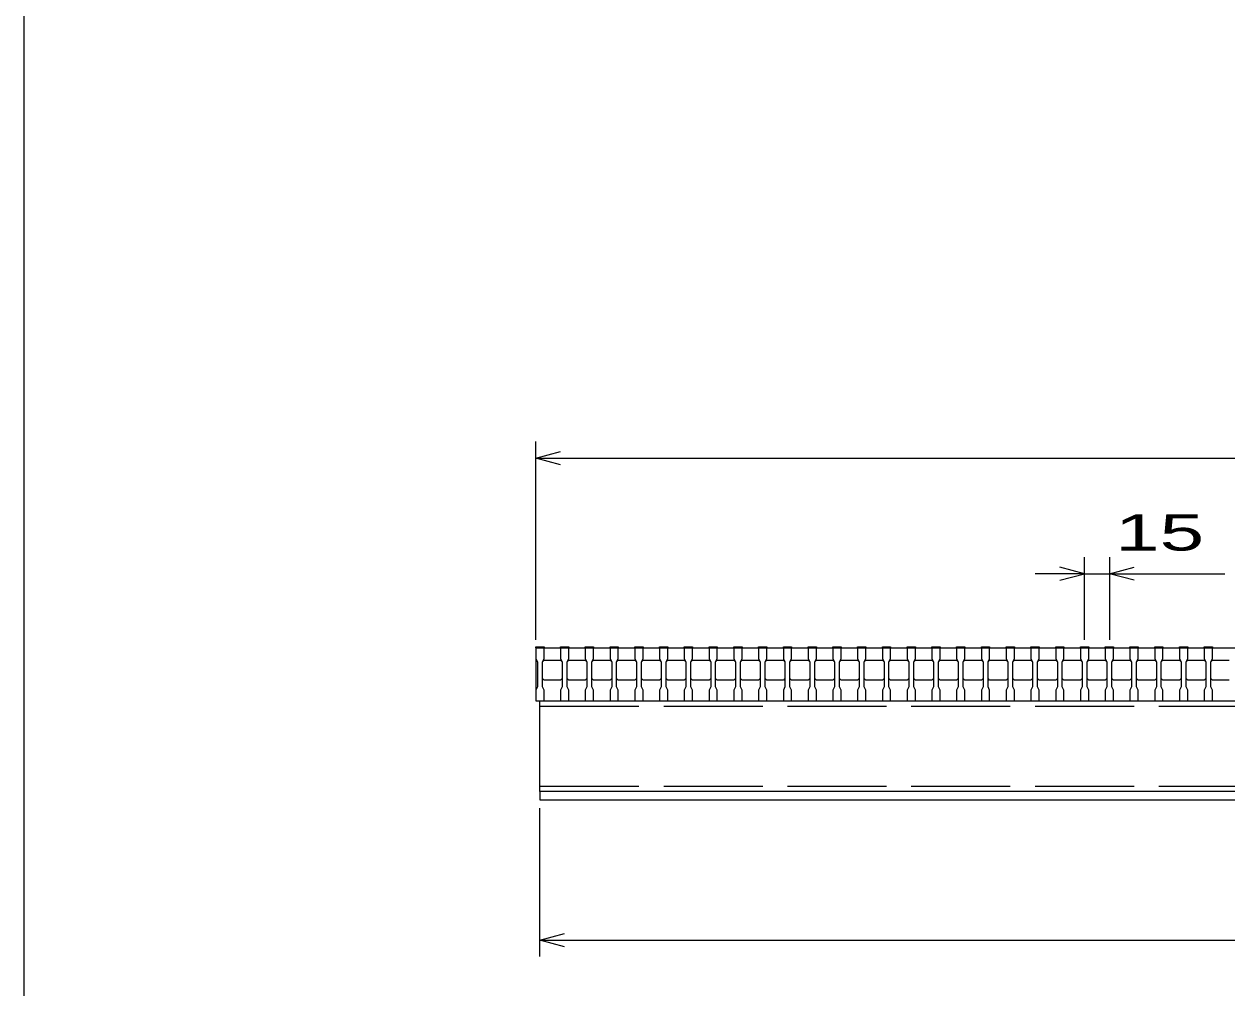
# Model space of a CAD drawing. Units: millimetres, scale not verified. Extents: x -1820 to 1731, y -1282 to 1054.
# Drawn here: x -1729 to -1000, y -698 to -114 of the extents above; entities that cross this region are included whole.
import ezdxf
from ezdxf.enums import TextEntityAlignment as Align

# ---------------------------------------------------------------- set-up
doc = ezdxf.new("R2010")
doc.units = ezdxf.units.MM
doc.header["$LTSCALE"] = 10
doc.linetypes.add('DASHED', pattern=[7.5, 6, -1.5])
for name, color, linetype, lineweight in [('0_2', 150, 'Continuous', 25), ('16', 3, 'Continuous', 25), ('22', 4, 'Continuous', 25)]:
    doc.layers.add(name, color=color, linetype=linetype, lineweight=lineweight)
doc.styles.add('ベクトル', font='')
doc.styles.get('ベクトル').set_extended_font_data('ベクトル')

msp = doc.modelspace()

# ---------------------------------------------------------------- linework, layer by layer
at = {"layer": '0_2'}
msp.add_line((-1729, -1146.5), (-1729, 1053.5), dxfattribs=at)
at = {"layer": '16'}
for p, q in [((-1419, -492.5), (-1419, -491.8)), ((-1419, -491.8), (-1414, -491.8)), ((-1419, -492.5), (-1419, -499)), ((-1414, -492.5), (-1419, -492.5)), ((-1419, -492.5), (-1419, -524.5)), ((-1419, -492.5), (-424, -492.5)), ((-1414, -491.8), (-1414, -492.5)), ((-1414, -499), (-1414, -492.5)), ((-1404, -492.5), (-1404, -491.8)), ((-1404, -491.8), (-1399, -491.8)), ((-1404, -492.5), (-1404, -499)), ((-1399, -492.5), (-1404, -492.5)), ((-1399, -491.8), (-1399, -492.5)), ((-1399, -499), (-1399, -492.5)), ((-1389, -492.5), (-1389, -491.8)), ((-1389, -491.8), (-1384, -491.8)), ((-1389, -492.5), (-1389, -499)), ((-1384, -492.5), (-1389, -492.5)), ((-1384, -491.8), (-1384, -492.5)), ((-1384, -499), (-1384, -492.5)), ((-1374, -492.5), (-1374, -491.8)), ((-1374, -491.8), (-1369, -491.8)), ((-1374, -492.5), (-1374, -499)), ((-1369, -492.5), (-1374, -492.5)), ((-1369, -491.8), (-1369, -492.5)), ((-1369, -499), (-1369, -492.5)), ((-1359, -492.5), (-1359, -491.8)), ((-1359, -491.8), (-1354, -491.8)), ((-1359, -492.5), (-1359, -499)), ((-1354, -492.5), (-1359, -492.5)), ((-1354, -491.8), (-1354, -492.5)), ((-1354, -499), (-1354, -492.5)), ((-1344, -492.5), (-1344, -491.8)), ((-1344, -491.8), (-1339, -491.8)), ((-1344, -492.5), (-1344, -499)), ((-1339, -492.5), (-1344, -492.5)), ((-1339, -491.8), (-1339, -492.5)), ((-1339, -499), (-1339, -492.5)), ((-1329, -492.5), (-1329, -491.8)), ((-1329, -491.8), (-1324, -491.8)), ((-1329, -492.5), (-1329, -499)), ((-1324, -492.5), (-1329, -492.5)), ((-1324, -491.8), (-1324, -492.5)), ((-1324, -499), (-1324, -492.5)), ((-1314, -492.5), (-1314, -491.8)), ((-1314, -491.8), (-1309, -491.8)), ((-1314, -492.5), (-1314, -499)), ((-1309, -492.5), (-1314, -492.5)), ((-1309, -491.8), (-1309, -492.5)), ((-1309, -499), (-1309, -492.5)), ((-1299, -492.5), (-1299, -491.8)), ((-1299, -491.8), (-1294, -491.8)), ((-1299, -492.5), (-1299, -499)), ((-1294, -492.5), (-1299, -492.5)), ((-1294, -491.8), (-1294, -492.5)), ((-1294, -499), (-1294, -492.5)), ((-1284, -492.5), (-1284, -491.8)), ((-1284, -491.8), (-1279, -491.8)), ((-1284, -492.5), (-1284, -499)), ((-1279, -492.5), (-1284, -492.5)), ((-1279, -491.8), (-1279, -492.5)), ((-1279, -499), (-1279, -492.5)), ((-1269, -492.5), (-1269, -491.8)), ((-1269, -491.8), (-1264, -491.8)), ((-1269, -492.5), (-1269, -499)), ((-1264, -492.5), (-1269, -492.5)), ((-1264, -491.8), (-1264, -492.5)), ((-1264, -499), (-1264, -492.5)), ((-1254, -492.5), (-1254, -491.8)), ((-1254, -491.8), (-1249, -491.8)), ((-1254, -492.5), (-1254, -499)), ((-1249, -492.5), (-1254, -492.5)), ((-1249, -491.8), (-1249, -492.5)), ((-1249, -499), (-1249, -492.5)), ((-1239, -492.5), (-1239, -491.8)), ((-1239, -491.8), (-1234, -491.8)), ((-1239, -492.5), (-1239, -499)), ((-1234, -492.5), (-1239, -492.5)), ((-1234, -491.8), (-1234, -492.5)), ((-1234, -499), (-1234, -492.5)), ((-1224, -492.5), (-1224, -491.8)), ((-1224, -491.8), (-1219, -491.8)), ((-1224, -492.5), (-1224, -499)), ((-1219, -492.5), (-1224, -492.5)), ((-1219, -491.8), (-1219, -492.5)), ((-1219, -499), (-1219, -492.5)), ((-1209, -492.5), (-1209, -491.8)), ((-1209, -491.8), (-1204, -491.8)), ((-1209, -492.5), (-1209, -499)), ((-1204, -492.5), (-1209, -492.5)), ((-1204, -491.8), (-1204, -492.5)), ((-1204, -499), (-1204, -492.5)), ((-1194, -492.5), (-1194, -491.8)), ((-1194, -491.8), (-1189, -491.8)), ((-1194, -492.5), (-1194, -499)), ((-1189, -492.5), (-1194, -492.5)), ((-1189, -491.8), (-1189, -492.5)), ((-1189, -499), (-1189, -492.5)), ((-1179, -492.5), (-1179, -491.8)), ((-1179, -491.8), (-1174, -491.8)), ((-1179, -492.5), (-1179, -499)), ((-1174, -492.5), (-1179, -492.5)), ((-1174, -491.8), (-1174, -492.5)), ((-1174, -499), (-1174, -492.5)), ((-1164, -492.5), (-1164, -491.8)), ((-1164, -491.8), (-1159, -491.8)), ((-1164, -492.5), (-1164, -499)), ((-1159, -492.5), (-1164, -492.5)), ((-1159, -491.8), (-1159, -492.5)), ((-1159, -499), (-1159, -492.5)), ((-1149, -492.5), (-1149, -491.8)), ((-1149, -491.8), (-1144, -491.8)), ((-1149, -492.5), (-1149, -499)), ((-1144, -492.5), (-1149, -492.5)), ((-1144, -491.8), (-1144, -492.5)), ((-1144, -499), (-1144, -492.5)), ((-1134, -492.5), (-1134, -491.8)), ((-1134, -491.8), (-1129, -491.8)), ((-1134, -492.5), (-1134, -499)), ((-1129, -492.5), (-1134, -492.5)), ((-1129, -491.8), (-1129, -492.5)), ((-1129, -499), (-1129, -492.5)), ((-1119, -492.5), (-1119, -491.8)), ((-1119, -491.8), (-1114, -491.8)), ((-1119, -492.5), (-1119, -499)), ((-1114, -492.5), (-1119, -492.5)), ((-1114, -491.8), (-1114, -492.5)), ((-1114, -499), (-1114, -492.5)), ((-1104, -492.5), (-1104, -491.8)), ((-1104, -491.8), (-1099, -491.8)), ((-1104, -492.5), (-1104, -499)), ((-1099, -492.5), (-1104, -492.5)), ((-1099, -491.8), (-1099, -492.5)), ((-1099, -499), (-1099, -492.5)), ((-1089, -492.5), (-1089, -491.8)), ((-1089, -491.8), (-1084, -491.8)), ((-1089, -492.5), (-1089, -499)), ((-1084, -492.5), (-1089, -492.5)), ((-1084, -491.8), (-1084, -492.5)), ((-1084, -499), (-1084, -492.5)), ((-1074, -492.5), (-1074, -491.8)), ((-1074, -491.8), (-1069, -491.8)), ((-1074, -492.5), (-1074, -499)), ((-1069, -492.5), (-1074, -492.5)), ((-1069, -491.8), (-1069, -492.5)), ((-1069, -499), (-1069, -492.5)), ((-1059, -492.5), (-1059, -491.8)), ((-1059, -491.8), (-1054, -491.8)), ((-1059, -492.5), (-1059, -499)), ((-1054, -492.5), (-1059, -492.5)), ((-1054, -491.8), (-1054, -492.5)), ((-1054, -499), (-1054, -492.5)), ((-1044, -492.5), (-1044, -491.8)), ((-1044, -491.8), (-1039, -491.8)), ((-1044, -492.5), (-1044, -499)), ((-1039, -492.5), (-1044, -492.5)), ((-1039, -491.8), (-1039, -492.5)), ((-1039, -499), (-1039, -492.5)), ((-1029, -492.5), (-1029, -491.8)), ((-1029, -491.8), (-1024, -491.8)), ((-1029, -492.5), (-1029, -499)), ((-1024, -492.5), (-1029, -492.5)), ((-1024, -491.8), (-1024, -492.5)), ((-1024, -499), (-1024, -492.5)), ((-1014, -492.5), (-1014, -491.8)), ((-1014, -491.8), (-1009, -491.8)), ((-1014, -492.5), (-1014, -499)), ((-1009, -492.5), (-1014, -492.5)), ((-1009, -491.8), (-1009, -492.5)), ((-1009, -499), (-1009, -492.5)), ((-1419, -499), (-1418, -501)), ((-1418, -501), (-1418, -516)), ((-1415, -501), (-1414, -499)), ((-1415, -501), (-1414, -500)), ((-1415, -516), (-1415, -501)), ((-1414, -500), (-1404, -500)), ((-1404, -499), (-1403, -501)), ((-1404, -500), (-1403, -501)), ((-1403, -501), (-1403, -516)), ((-1400, -501), (-1399, -499)), ((-1400, -501), (-1399, -500)), ((-1400, -516), (-1400, -501)), ((-1399, -500), (-1389, -500)), ((-1389, -499), (-1388, -501)), ((-1389, -500), (-1388, -501)), ((-1388, -501), (-1388, -516)), ((-1385, -501), (-1384, -499)), ((-1385, -501), (-1384, -500)), ((-1385, -516), (-1385, -501)), ((-1384, -500), (-1374, -500)), ((-1374, -499), (-1373, -501)), ((-1374, -500), (-1373, -501)), ((-1373, -501), (-1373, -516)), ((-1370, -501), (-1369, -499)), ((-1370, -501), (-1369, -500)), ((-1370, -516), (-1370, -501)), ((-1369, -500), (-1359, -500)), ((-1359, -499), (-1358, -501)), ((-1359, -500), (-1358, -501)), ((-1358, -501), (-1358, -516)), ((-1355, -501), (-1354, -499)), ((-1355, -501), (-1354, -500)), ((-1355, -516), (-1355, -501)), ((-1354, -500), (-1344, -500)), ((-1344, -499), (-1343, -501)), ((-1344, -500), (-1343, -501)), ((-1343, -501), (-1343, -516)), ((-1340, -501), (-1339, -499)), ((-1340, -501), (-1339, -500)), ((-1340, -516), (-1340, -501)), ((-1339, -500), (-1329, -500)), ((-1329, -499), (-1328, -501)), ((-1329, -500), (-1328, -501)), ((-1328, -501), (-1328, -516)), ((-1325, -501), (-1324, -499)), ((-1325, -501), (-1324, -500)), ((-1325, -516), (-1325, -501)), ((-1324, -500), (-1314, -500)), ((-1314, -499), (-1313, -501)), ((-1314, -500), (-1313, -501)), ((-1313, -501), (-1313, -516)), ((-1310, -501), (-1309, -499)), ((-1310, -501), (-1309, -500)), ((-1310, -516), (-1310, -501)), ((-1309, -500), (-1299, -500)), ((-1299, -499), (-1298, -501)), ((-1299, -500), (-1298, -501)), ((-1298, -501), (-1298, -516)), ((-1295, -501), (-1294, -499)), ((-1295, -501), (-1294, -500)), ((-1295, -516), (-1295, -501)), ((-1294, -500), (-1284, -500)), ((-1284, -499), (-1283, -501)), ((-1284, -500), (-1283, -501)), ((-1283, -501), (-1283, -516)), ((-1280, -501), (-1279, -499)), ((-1280, -501), (-1279, -500)), ((-1280, -516), (-1280, -501)), ((-1279, -500), (-1269, -500)), ((-1269, -499), (-1268, -501)), ((-1269, -500), (-1268, -501)), ((-1268, -501), (-1268, -516)), ((-1265, -501), (-1264, -499)), ((-1265, -501), (-1264, -500)), ((-1265, -516), (-1265, -501)), ((-1264, -500), (-1254, -500)), ((-1254, -499), (-1253, -501)), ((-1254, -500), (-1253, -501)), ((-1253, -501), (-1253, -516)), ((-1250, -501), (-1249, -499)), ((-1250, -501), (-1249, -500)), ((-1250, -516), (-1250, -501)), ((-1249, -500), (-1239, -500)), ((-1239, -499), (-1238, -501)), ((-1239, -500), (-1238, -501)), ((-1238, -501), (-1238, -516)), ((-1235, -501), (-1234, -499)), ((-1235, -501), (-1234, -500)), ((-1235, -516), (-1235, -501)), ((-1234, -500), (-1224, -500)), ((-1224, -499), (-1223, -501)), ((-1224, -500), (-1223, -501)), ((-1223, -501), (-1223, -516)), ((-1220, -501), (-1219, -499)), ((-1220, -501), (-1219, -500)), ((-1220, -516), (-1220, -501)), ((-1219, -500), (-1209, -500)), ((-1209, -499), (-1208, -501)), ((-1209, -500), (-1208, -501)), ((-1208, -501), (-1208, -516)), ((-1205, -501), (-1204, -499)), ((-1205, -501), (-1204, -500)), ((-1205, -516), (-1205, -501)), ((-1204, -500), (-1194, -500)), ((-1194, -499), (-1193, -501)), ((-1194, -500), (-1193, -501)), ((-1193, -501), (-1193, -516)), ((-1190, -501), (-1189, -499)), ((-1190, -501), (-1189, -500)), ((-1190, -516), (-1190, -501)), ((-1189, -500), (-1179, -500)), ((-1179, -499), (-1178, -501)), ((-1179, -500), (-1178, -501)), ((-1178, -501), (-1178, -516)), ((-1175, -501), (-1174, -499)), ((-1175, -501), (-1174, -500)), ((-1175, -516), (-1175, -501)), ((-1174, -500), (-1164, -500)), ((-1164, -499), (-1163, -501)), ((-1164, -500), (-1163, -501)), ((-1163, -501), (-1163, -516)), ((-1160, -501), (-1159, -499)), ((-1160, -501), (-1159, -500)), ((-1160, -516), (-1160, -501)), ((-1159, -500), (-1149, -500)), ((-1149, -499), (-1148, -501)), ((-1149, -500), (-1148, -501)), ((-1148, -501), (-1148, -516)), ((-1145, -501), (-1144, -499)), ((-1145, -501), (-1144, -500)), ((-1145, -516), (-1145, -501)), ((-1144, -500), (-1134, -500)), ((-1134, -499), (-1133, -501)), ((-1134, -500), (-1133, -501)), ((-1133, -501), (-1133, -516)), ((-1130, -501), (-1129, -499)), ((-1130, -501), (-1129, -500)), ((-1130, -516), (-1130, -501)), ((-1129, -500), (-1119, -500)), ((-1119, -499), (-1118, -501)), ((-1119, -500), (-1118, -501)), ((-1118, -501), (-1118, -516)), ((-1115, -501), (-1114, -499)), ((-1115, -501), (-1114, -500)), ((-1115, -516), (-1115, -501)), ((-1114, -500), (-1104, -500)), ((-1104, -499), (-1103, -501)), ((-1104, -500), (-1103, -501)), ((-1103, -501), (-1103, -516)), ((-1100, -501), (-1099, -499)), ((-1100, -501), (-1099, -500)), ((-1100, -516), (-1100, -501)), ((-1099, -500), (-1089, -500)), ((-1089, -499), (-1088, -501)), ((-1089, -500), (-1088, -501)), ((-1088, -501), (-1088, -516)), ((-1085, -501), (-1084, -499)), ((-1085, -501), (-1084, -500)), ((-1085, -516), (-1085, -501)), ((-1084, -500), (-1074, -500)), ((-1074, -499), (-1073, -501)), ((-1074, -500), (-1073, -501)), ((-1073, -501), (-1073, -516)), ((-1070, -501), (-1069, -499)), ((-1070, -501), (-1069, -500)), ((-1070, -516), (-1070, -501)), ((-1069, -500), (-1059, -500)), ((-1059, -499), (-1058, -501)), ((-1059, -500), (-1058, -501)), ((-1058, -501), (-1058, -516)), ((-1055, -501), (-1054, -499)), ((-1055, -501), (-1054, -500)), ((-1055, -516), (-1055, -501)), ((-1054, -500), (-1044, -500)), ((-1044, -499), (-1043, -501)), ((-1044, -500), (-1043, -501)), ((-1043, -501), (-1043, -516)), ((-1040, -501), (-1039, -499)), ((-1040, -501), (-1039, -500)), ((-1040, -516), (-1040, -501)), ((-1039, -500), (-1029, -500)), ((-1029, -499), (-1028, -501)), ((-1029, -500), (-1028, -501)), ((-1028, -501), (-1028, -516)), ((-1025, -501), (-1024, -499)), ((-1025, -501), (-1024, -500)), ((-1025, -516), (-1025, -501)), ((-1024, -500), (-1014, -500)), ((-1014, -499), (-1013, -501)), ((-1014, -500), (-1013, -501)), ((-1013, -501), (-1013, -516)), ((-1010, -501), (-1009, -499)), ((-1010, -501), (-1009, -500)), ((-1010, -516), (-1010, -501)), ((-1009, -500), (-999, -500)), ((-1418, -516), (-1419, -518)), ((-1414, -512), (-1415, -511)), ((-1414, -518), (-1415, -516)), ((-1404, -512), (-1414, -512)), ((-1403, -511), (-1404, -512)), ((-1403, -516), (-1404, -518)), ((-1399, -512), (-1400, -511)), ((-1399, -518), (-1400, -516)), ((-1389, -512), (-1399, -512)), ((-1388, -511), (-1389, -512)), ((-1388, -516), (-1389, -518)), ((-1384, -512), (-1385, -511)), ((-1384, -518), (-1385, -516)), ((-1374, -512), (-1384, -512)), ((-1373, -511), (-1374, -512)), ((-1373, -516), (-1374, -518)), ((-1369, -512), (-1370, -511)), ((-1369, -518), (-1370, -516)), ((-1359, -512), (-1369, -512)), ((-1358, -511), (-1359, -512)), ((-1358, -516), (-1359, -518)), ((-1354, -512), (-1355, -511)), ((-1354, -518), (-1355, -516)), ((-1344, -512), (-1354, -512)), ((-1343, -511), (-1344, -512)), ((-1343, -516), (-1344, -518)), ((-1339, -512), (-1340, -511)), ((-1339, -518), (-1340, -516)), ((-1329, -512), (-1339, -512)), ((-1328, -511), (-1329, -512)), ((-1328, -516), (-1329, -518)), ((-1324, -512), (-1325, -511)), ((-1324, -518), (-1325, -516)), ((-1314, -512), (-1324, -512)), ((-1313, -511), (-1314, -512)), ((-1313, -516), (-1314, -518)), ((-1309, -512), (-1310, -511)), ((-1309, -518), (-1310, -516)), ((-1299, -512), (-1309, -512)), ((-1298, -511), (-1299, -512)), ((-1298, -516), (-1299, -518)), ((-1294, -512), (-1295, -511)), ((-1294, -518), (-1295, -516)), ((-1284, -512), (-1294, -512)), ((-1283, -511), (-1284, -512)), ((-1283, -516), (-1284, -518)), ((-1279, -512), (-1280, -511)), ((-1279, -518), (-1280, -516)), ((-1269, -512), (-1279, -512)), ((-1268, -511), (-1269, -512)), ((-1268, -516), (-1269, -518)), ((-1264, -512), (-1265, -511)), ((-1264, -518), (-1265, -516)), ((-1254, -512), (-1264, -512)), ((-1253, -511), (-1254, -512)), ((-1253, -516), (-1254, -518)), ((-1249, -512), (-1250, -511)), ((-1249, -518), (-1250, -516)), ((-1239, -512), (-1249, -512)), ((-1238, -511), (-1239, -512)), ((-1238, -516), (-1239, -518)), ((-1234, -512), (-1235, -511)), ((-1234, -518), (-1235, -516)), ((-1224, -512), (-1234, -512)), ((-1223, -511), (-1224, -512)), ((-1223, -516), (-1224, -518)), ((-1219, -512), (-1220, -511)), ((-1219, -518), (-1220, -516)), ((-1209, -512), (-1219, -512)), ((-1208, -511), (-1209, -512)), ((-1208, -516), (-1209, -518)), ((-1204, -512), (-1205, -511)), ((-1204, -518), (-1205, -516)), ((-1194, -512), (-1204, -512)), ((-1193, -511), (-1194, -512)), ((-1193, -516), (-1194, -518)), ((-1189, -512), (-1190, -511)), ((-1189, -518), (-1190, -516)), ((-1179, -512), (-1189, -512)), ((-1178, -511), (-1179, -512)), ((-1178, -516), (-1179, -518)), ((-1174, -512), (-1175, -511)), ((-1174, -518), (-1175, -516)), ((-1164, -512), (-1174, -512)), ((-1163, -511), (-1164, -512)), ((-1163, -516), (-1164, -518)), ((-1159, -512), (-1160, -511)), ((-1159, -518), (-1160, -516)), ((-1149, -512), (-1159, -512)), ((-1148, -511), (-1149, -512)), ((-1148, -516), (-1149, -518)), ((-1144, -512), (-1145, -511)), ((-1144, -518), (-1145, -516)), ((-1134, -512), (-1144, -512)), ((-1133, -511), (-1134, -512)), ((-1133, -516), (-1134, -518)), ((-1129, -512), (-1130, -511)), ((-1129, -518), (-1130, -516)), ((-1119, -512), (-1129, -512)), ((-1118, -511), (-1119, -512)), ((-1118, -516), (-1119, -518)), ((-1114, -512), (-1115, -511)), ((-1114, -518), (-1115, -516)), ((-1104, -512), (-1114, -512)), ((-1103, -511), (-1104, -512)), ((-1103, -516), (-1104, -518)), ((-1099, -512), (-1100, -511)), ((-1099, -518), (-1100, -516)), ((-1089, -512), (-1099, -512)), ((-1088, -511), (-1089, -512)), ((-1088, -516), (-1089, -518)), ((-1084, -512), (-1085, -511)), ((-1084, -518), (-1085, -516)), ((-1074, -512), (-1084, -512)), ((-1073, -511), (-1074, -512)), ((-1073, -516), (-1074, -518)), ((-1069, -512), (-1070, -511)), ((-1069, -518), (-1070, -516)), ((-1059, -512), (-1069, -512)), ((-1058, -511), (-1059, -512)), ((-1058, -516), (-1059, -518)), ((-1054, -512), (-1055, -511)), ((-1054, -518), (-1055, -516)), ((-1044, -512), (-1054, -512)), ((-1043, -511), (-1044, -512)), ((-1043, -516), (-1044, -518)), ((-1039, -512), (-1040, -511)), ((-1039, -518), (-1040, -516)), ((-1029, -512), (-1039, -512)), ((-1028, -511), (-1029, -512)), ((-1028, -516), (-1029, -518)), ((-1024, -512), (-1025, -511)), ((-1024, -518), (-1025, -516)), ((-1014, -512), (-1024, -512)), ((-1013, -511), (-1014, -512)), ((-1013, -516), (-1014, -518)), ((-1009, -512), (-1010, -511)), ((-1009, -518), (-1010, -516)), ((-999, -512), (-1009, -512)), ((-1419, -518), (-1419, -524.5)), ((-1419, -524.5), (-1414, -524.5)), ((-1419, -524.5), (-424, -524.5)), ((-1416.5, -524.5), (-426.5, -524.5)), ((-1416.5, -579.5), (-1416.5, -524.5)), ((-1414, -524.5), (-1414, -518)), ((-1404, -518), (-1404, -524.5)), ((-1404, -524.5), (-1399, -524.5)), ((-1399, -524.5), (-1399, -518)), ((-1389, -518), (-1389, -524.5)), ((-1389, -524.5), (-1384, -524.5)), ((-1384, -524.5), (-1384, -518)), ((-1374, -518), (-1374, -524.5)), ((-1374, -524.5), (-1369, -524.5)), ((-1369, -524.5), (-1369, -518)), ((-1359, -518), (-1359, -524.5)), ((-1359, -524.5), (-1354, -524.5)), ((-1354, -524.5), (-1354, -518)), ((-1344, -518), (-1344, -524.5)), ((-1344, -524.5), (-1339, -524.5)), ((-1339, -524.5), (-1339, -518)), ((-1329, -518), (-1329, -524.5)), ((-1329, -524.5), (-1324, -524.5)), ((-1324, -524.5), (-1324, -518)), ((-1314, -518), (-1314, -524.5)), ((-1314, -524.5), (-1309, -524.5)), ((-1309, -524.5), (-1309, -518)), ((-1299, -518), (-1299, -524.5)), ((-1299, -524.5), (-1294, -524.5)), ((-1294, -524.5), (-1294, -518)), ((-1284, -518), (-1284, -524.5)), ((-1284, -524.5), (-1279, -524.5)), ((-1279, -524.5), (-1279, -518)), ((-1269, -518), (-1269, -524.5)), ((-1269, -524.5), (-1264, -524.5)), ((-1264, -524.5), (-1264, -518)), ((-1254, -518), (-1254, -524.5)), ((-1254, -524.5), (-1249, -524.5)), ((-1249, -524.5), (-1249, -518)), ((-1239, -518), (-1239, -524.5)), ((-1239, -524.5), (-1234, -524.5)), ((-1234, -524.5), (-1234, -518)), ((-1224, -518), (-1224, -524.5)), ((-1224, -524.5), (-1219, -524.5)), ((-1219, -524.5), (-1219, -518)), ((-1209, -518), (-1209, -524.5)), ((-1209, -524.5), (-1204, -524.5)), ((-1204, -524.5), (-1204, -518)), ((-1194, -518), (-1194, -524.5)), ((-1194, -524.5), (-1189, -524.5)), ((-1189, -524.5), (-1189, -518)), ((-1179, -518), (-1179, -524.5)), ((-1179, -524.5), (-1174, -524.5)), ((-1174, -524.5), (-1174, -518)), ((-1164, -518), (-1164, -524.5)), ((-1164, -524.5), (-1159, -524.5)), ((-1159, -524.5), (-1159, -518)), ((-1149, -518), (-1149, -524.5)), ((-1149, -524.5), (-1144, -524.5)), ((-1144, -524.5), (-1144, -518)), ((-1134, -518), (-1134, -524.5)), ((-1134, -524.5), (-1129, -524.5)), ((-1129, -524.5), (-1129, -518)), ((-1119, -518), (-1119, -524.5)), ((-1119, -524.5), (-1114, -524.5)), ((-1114, -524.5), (-1114, -518)), ((-1104, -518), (-1104, -524.5)), ((-1104, -524.5), (-1099, -524.5)), ((-1099, -524.5), (-1099, -518)), ((-1089, -518), (-1089, -524.5)), ((-1089, -524.5), (-1084, -524.5)), ((-1084, -524.5), (-1084, -518)), ((-1074, -518), (-1074, -524.5)), ((-1074, -524.5), (-1069, -524.5)), ((-1069, -524.5), (-1069, -518)), ((-1059, -518), (-1059, -524.5)), ((-1059, -524.5), (-1054, -524.5)), ((-1054, -524.5), (-1054, -518)), ((-1044, -518), (-1044, -524.5)), ((-1044, -524.5), (-1039, -524.5)), ((-1039, -524.5), (-1039, -518)), ((-1029, -518), (-1029, -524.5)), ((-1029, -524.5), (-1024, -524.5)), ((-1024, -524.5), (-1024, -518)), ((-1014, -518), (-1014, -524.5)), ((-1014, -524.5), (-1009, -524.5)), ((-1009, -524.5), (-1009, -518)), ((-426.5, -579.5), (-1416.5, -579.5)), ((-1416.5, -579.5), (-1416.5, -584.5)), ((-426.5, -579.5), (-1416.5, -579.5)), ((-1416.5, -584.5), (-426.5, -584.5))]:
    msp.add_line(p, q, dxfattribs=at)
at = {"layer": '16', "linetype": 'DASHED'}
for p, q in [((-1416.5, -527.7), (-426.5, -527.7)), ((-1416.5, -576.3), (-426.5, -576.3))]:
    msp.add_line(p, q, dxfattribs=at)
at = {"layer": '22'}
for p, q in [((-1419, -487.5), (-1419, -367.5)), ((-1419, -377.5), (-1404, -373.5)), ((-1404, -381.5), (-1419, -377.5)), ((-1419, -377.5), (-424, -377.5)), ((-1086.5, -447.5), (-1101.5, -443.5)), ((-1086.5, -487.5), (-1086.5, -437.5)), ((-1071.5, -437.5), (-1071.5, -487.5)), ((-1071.5, -447.5), (-1056.5, -443.5)), ((-1086.5, -447.5), (-1116.5, -447.5)), ((-1101.5, -451.5), (-1086.5, -447.5)), ((-1086.5, -447.5), (-1071.5, -447.5)), ((-1056.5, -451.5), (-1071.5, -447.5)), ((-1071.5, -447.5), (-1001.5, -447.5)), ((-1416.5, -679.5), (-1416.5, -589.5)), ((-1416.5, -669.5), (-1401.5, -665.5)), ((-1401.5, -673.5), (-1416.5, -669.5)), ((-1416.5, -669.5), (-426.5, -669.5))]:
    msp.add_line(p, q, dxfattribs=at)

# ---------------------------------------------------------------- texts
at = {"layer": '22', "color": 2, "style": 'ベクトル', "width": 1.65}
msp.add_text(' 15 ', height=21.99, dxfattribs=at).set_placement((-1081.5, -422.5), align=Align.MIDDLE_LEFT)

doc.saveas('drawing.dxf')
